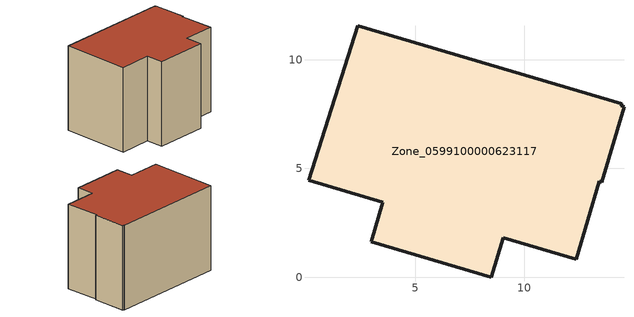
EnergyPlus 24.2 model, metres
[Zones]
Zone_0599100000623117
 floor ground (C_G): 13.57,4.37 13.45,4.4 12.41,0.81 9.04,1.81 8.5,0 2.97,1.63 3.5,3.44 0.08,4.47 2.35,11.56 14.49,7.99 14.46,7.88 14.6,7.85 z0
 wall outside (C_F): 2.97,1.63 8.5,0 9.04,1.81 12.41,0.81 13.45,4.4 13.57,4.37 14.6,7.85 14.46,7.88 14.49,7.99 2.35,11.56 0.08,4.47 3.5,3.44 2.97,1.63 z0:9.19
 roof outside (C_R): 13.45,4.4 13.57,4.37 14.6,7.85 14.46,7.88 14.49,7.99 2.35,11.56 0.08,4.47 3.5,3.44 2.97,1.63 8.5,0 9.04,1.81 12.41,0.81 z9.19
[BUILDING]
Pand.0599100000623117: North Axis=0; Terrain=City; Loads Convergence Tolerance Value=0.04; Temperature Convergence Tolerance Value=0.4; Solar Distribution=FullExterior; Maximum Number of Warmup Days=25; Minimum Number of Warmup Days=1
[Site:Location]
Rotterdam.The.Hague.AP_ZH_NLD Design_Conditions: Latitude=51.96; Longitude=4.45; Time Zone=1; Elevation=-4.5
[SITE:GROUNDTEMPERATURE:BUILDINGSURFACE]
18, 18, 18, 18, 18, 18, 18, 18, 18, 18, 18, 18
[MATERIAL] Thermal Absorptance=0.9; Solar Absorptance=0.7; Visible Absorptance=0.7
Name | Roughness | Thickness | Conductivity | Density | Specific Heat
G.TC.1946 | MediumSmooth | 0.15 | 1 | 540 | 1210
F.TC.1946 | Rough | 0.3 | 0.857143 | 1920 | 840
R.TC.1946 | MediumRough | 0.2 | 0.909091 | 1500 | 1000
[CONSTRUCTION]
C_G: G.TC.1946
C_F: F.TC.1946
C_R: R.TC.1946
[ZONE]
Zone_0599100000623117: Type=1; Multiplier=1; Ceiling Height=Autocalculate; Volume=Autocalculate; Floor Area=autocalculate; Part of Total Floor Area=Yes
[ZONEINFILTRATION:DESIGNFLOWRATE]
Infil_Zone_0599100000623117: Zone or ZoneList or Space or SpaceList=Zone_0599100000623117; Schedule=AlwaysOn; Design Flow Rate Calculation Method=Flow/Area; Flow Rate per Floor Area=0.003; Constant Term Coefficient=1; Temperature Term Coefficient=0; Velocity Term Coefficient=0; Velocity Squared Term Coefficient=0
[HVACTEMPLATE:ZONE:IDEALLOADSAIRSYSTEM]
Zone_0599100000623117: Maximum Heating Supply Air Temperature=50; Minimum Cooling Supply Air Temperature=13; Maximum Heating Supply Air Humidity Ratio=0.0156; Minimum Cooling Supply Air Humidity Ratio=0.0077; Heating Limit=NoLimit; Cooling Limit=NoLimit; Dehumidification Control Type=ConstantSensibleHeatRatio; Cooling Sensible Heat Ratio=0.7; Dehumidification Setpoint=60; Humidification Control Type=None; Humidification Setpoint=30; Outdoor Air Method=None; Outdoor Air Flow Rate per Person=0.00944; Outdoor Air Flow Rate per Zone Floor Area=0; Outdoor Air Flow Rate per Zone=0; Demand Controlled Ventilation Type=None; Outdoor Air Economizer Type=NoEconomizer; Heat Recovery Type=None; Sensible Heat Recovery Effectiveness=0.7; Latent Heat Recovery Effectiveness=0.65
[ZONECONTROL:THERMOSTAT]
ThermostatControl_Zone_0599100000623117: Zone or ZoneList=Zone_0599100000623117; Control Type Schedule=DualSetpointControlType; Control 1=Thermostat_Zone_0599100000623117; Temperature Difference Between Cutout And Setpoint=0
[THERMOSTATSETPOINT:DUALSETPOINT]
Thermostat_Zone_0599100000623117: Heating Setpoint Temperature Schedule=HeatingSetpoint_Zone_0599100000623117; Cooling Setpoint Temperature Schedule=CoolingSetpoint_Zone_0599100000623117
[SCHEDULE:COMPACT]
HeatingSetpoint_Zone_0599100000623117: Through: 12/31, For: AllDays, Until: 24:00, 21
CoolingSetpoint_Zone_0599100000623117: Through: 12/31, For: AllDays, Until: 24:00, 24
DualSetpointControlType: Through: 12/31, For: AllDays, Until: 24:00, 4
AlwaysOn: Through: 12/31, For: AllDays, Until: 24:00, 1
